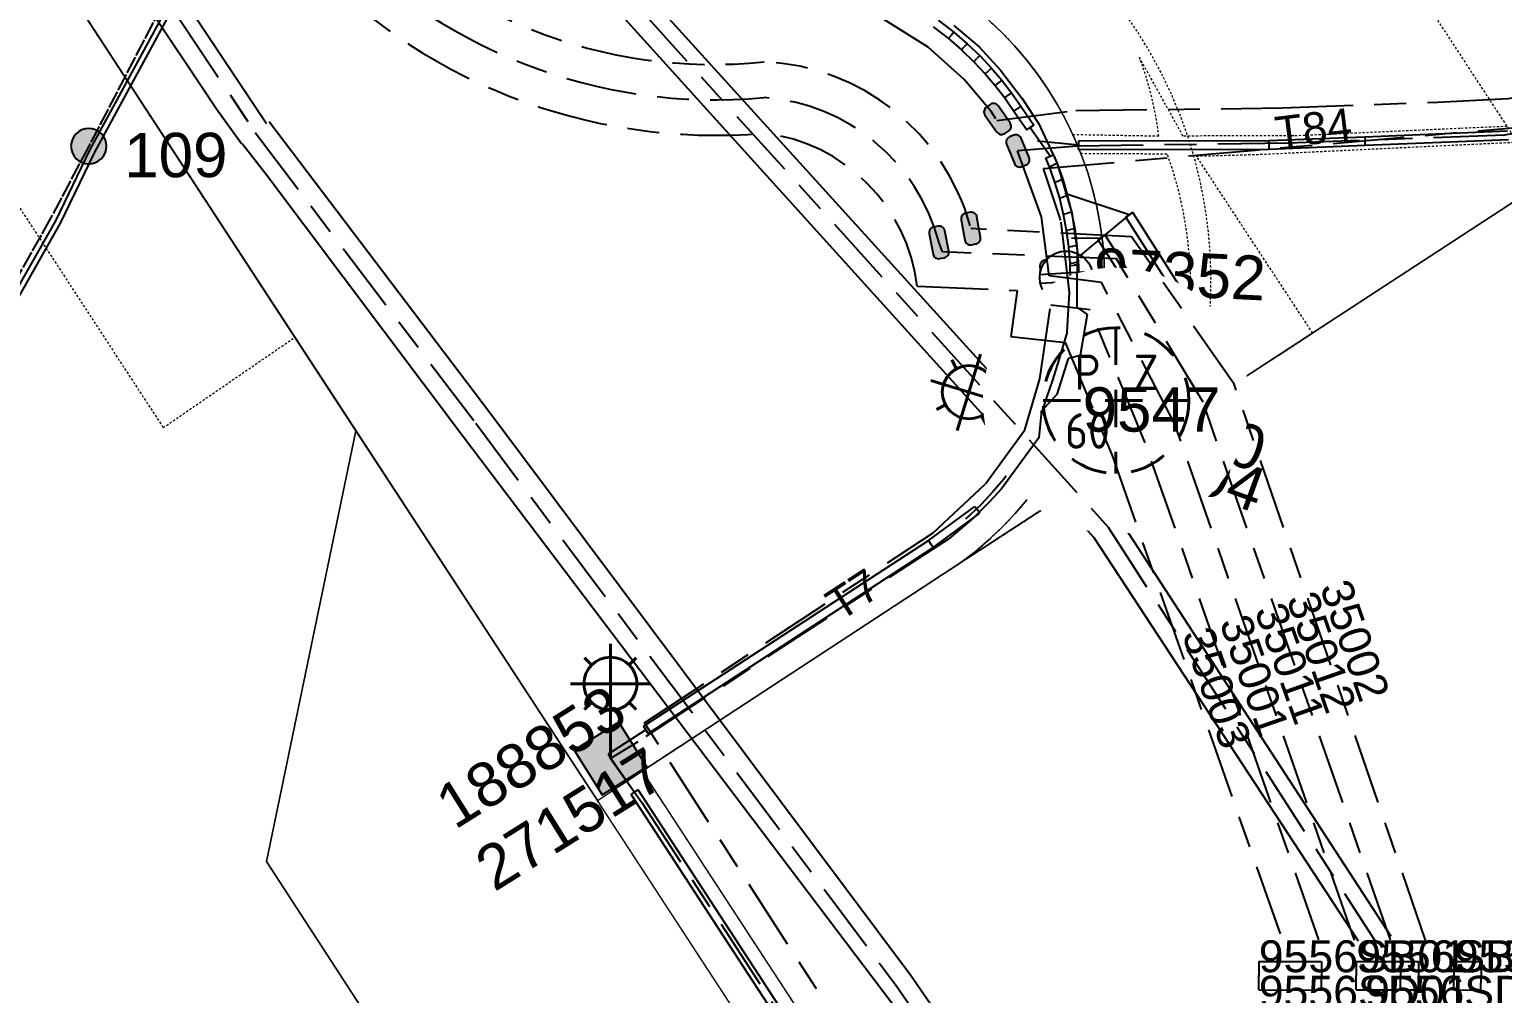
# Model space of a CAD drawing. Header units: metres. Extents: x 302931 to 308644, y 6253878 to 6257414.
# Drawn here: x 307246.5 to 307329.6, y 6256215.1 to 6256269.4 of the extents above; entities that cross this region are included whole.
import ezdxf
from ezdxf.enums import TextEntityAlignment as Align

# ---------------------------------------------------------------- set-up
doc = ezdxf.new("R2010")
doc.units = ezdxf.units.M
for name, pattern in [('Cable Exist OH', [1, 1, 0]), ('Cable Exist UG', [8.2, 4, -1.2, 1.8, -1.2]), ('Dash', [5, 3, -2]), ('HIDDEN', [0.375, 0.25, -0.125]), ('HIDDEN2', [0.1875, 0.125, -0.0625])]:
    doc.linetypes.add(name, pattern=pattern)
doc.layers.get('0').update_dxf_attribs({"color": 6})
for name, color, linetype, lineweight in [('Cadastre Land Parcels_SP_EXT', 9, 'Continuous', 5), ('Cadastre Other Property_SP_EXT', 9, 'HIDDEN', 5), ('Cadastre Roads_SP_EXT', 9, 'Continuous', 5)]:
    doc.layers.add(name, color=color, linetype=linetype, lineweight=lineweight)
for name, color, linetype in [('Duct_SP_EXT', 7, 'Continuous'), ('Equip_HV_EXT', 7, 'Continuous'), ('Equip_LV_EXT', 7, 'Continuous'), ('Equip_SL_EXT', 7, 'Continuous'), ('Equip_SP_SL_EXT', 7, 'Continuous'), ('Mains_HV_EXT', 7, 'Continuous'), ('Mains_LV_EXT', 7, 'Continuous'), ('Mains_SL_EXT', 7, 'Continuous'), ('Mains_TR_EXT', 7, 'Continuous'), ('Services_SP_EXT', 7, 'Continuous'), ('Sub_HV_EXT', 7, 'Continuous'), ('Sub_TR_EXT', 7, 'Continuous'), ('SupportsOH_SP_TR_HV_LV_SL_EXT', 7, 'Continuous'), ('SupportsUG_SP_LV_EXT', 7, 'Continuous'), ('SupportsUG_SP_LV_SL_EXT', 7, 'Continuous'), ('Trench_SP_EXT', 7, 'Continuous')]:
    doc.layers.add(name, color=color, linetype=linetype)
doc.styles.add('COLUMN_LABEL', font='arial.ttf')
doc.styles.add('iecARIAL', font='arial.ttf', dxfattribs={"height": 2})
doc.styles.add('IESYMBOL1', font='isocp.shx')
doc.styles.add('POLE_LABEL', font='arial.ttf')
doc.styles.add('SLCP_LABEL', font='arial.ttf', dxfattribs={"height": 3.5})
doc.styles.get("Standard").update_dxf_attribs({"font": 'arial.ttf'})
doc.linetypes.add('Cable E OH', pattern='A,9.4,["E",Standard,S=1.7,R=0,X=0,Y=-1],0', length=9.4)
doc.linetypes.add('Cable E UG', pattern='A,6,-0.5,["E",Standard,S=1.7,R=0,X=0.5,Y=-1],-2.9', length=9.4)
doc.linetypes.add('Cable P UG', pattern='A,6,-0.5,["P",Standard,S=1.7,R=0,X=0.5,Y=-1],-2.9', length=9.4)

# ---------------------------------------------------------------- blocks, each defined once
blk = doc.blocks.new('COLUMN_EXT')
blk.add_hatch(color=256).paths.add_polyline_path([(-1.485, 1.485), (-1.485, -1.485), (1.485, -1.485), (1.485, 1.485)])
blk.add_lwpolyline([(-1.485, -1.485), (1.485, -1.485), (1.485, 1.485), (-1.485, 1.485)], close=True)
for tag, height, style, flags, p in [('ASSET_NUM', 2.5, 'COLUMN_LABEL', 8, (2, 2)), ('STRUCTURE_PLANT_NUMBER', 0.2, 'POLE_LABEL', 9, (1.813, 0.031)), ('STREET_CODE', 0.2, 'COLUMN_LABEL', 9, (1.813, -0.2))]:
    blk.add_attdef(tag, text='', height=height, dxfattribs=dict(style=style, flags=flags)).set_placement(p, align=Align.MIDDLE_LEFT)
at = {"flags": 9}
for tag, p in [('OWNED_BY', (1.813, -0.6)), ('STATE', (1.813, -0.8)), ('COLUMN_TYPE', (1.813, -0.4)), ('STREETNAME', (1.813, -1.6)), ('USAGE', (1.813, -1)), ('LEGEND', (1.813, -1.2)), ('LOCATION', (1.813, -1.4)), ('SUBURB', (1.813, -1.8)), ('NOTES', (1.813, -2))]:
    blk.add_attdef(tag, text='', height=0.2, dxfattribs=at).set_placement(p, align=Align.MIDDLE_LEFT)
at = {"flags": 1}
blk.add_attdef('Z', (1.813, -2.351), '', height=0.2, dxfattribs=at)
blk = doc.blocks.new('PILLAR_EXT')
blk.add_hatch(color=256).paths.add_polyline_path([(-2.475, 0.99), (-2.475, -0.99), (2.475, -0.99), (2.475, 0.99)])
blk.add_lwpolyline([(-2.475, -0.99), (2.475, -0.99), (2.475, 0.99), (-2.475, 0.99)], close=True)
at = {"style": 'iecARIAL', "flags": 8}
blk.add_attdef('ASSET_NUM', (1.5, 3.5), '', height=2.5, dxfattribs=at)
for tag, p, flags in [('OWNED_BY', (0, -0.2), 9), ('STATE', (0, -0.4), 9), ('SUPPORT_TYPE', (0, -0.6), 9), ('USAGE', (0, -0.8), 9), ('LEGEND', (0, -1), 9), ('STREETNAME', (0, -1.8), 9), ('LOCATION', (0, -1.2), 9), ('NOTES', (0, -1.4), 9), ('PARENT', (0, -1.6), 9), ('SUBURB', (0, -2), 1)]:
    blk.add_attdef(tag, p, '', height=0.2, dxfattribs=dict(flags=flags))
blk = doc.blocks.new('SL_LANTERN_EXT')
at = {"lineweight": 40}
for p, q in [((0, 1.968), (0, 6.468)), ((-1.459, 5.676), (-1.061, 5.278)), ((1.458, 5.676), (1.06, 5.278)), ((-2.25, 4.218), (2.25, 4.218)), ((-1.459, 2.759), (-1.061, 3.157)), ((0, 0), (0, 2.721)), ((1.458, 2.759), (1.06, 3.157))]:
    blk.add_line(p, q, dxfattribs=at)
blk.add_circle((0, 4.218), 1.5, dxfattribs=at)
at = {"style": 'iecARIAL', "flags": 8}
blk.add_attdef('ASSET_NUM', (1.5, 1.5), '', height=2.5, dxfattribs=at)
for tag, p, height, flags in [('CONSTRUCTED_VOLTAGE', (0.981, -0.653), 0.2, 9), ('CONTROL_TYPE', (0.981, -0.853), 0.2, 9), ('LNUMBER', (2.181, -3.253), 2.5, 8), ('OPERATING_VOLTAGE', (0.981, -1.653), 0.2, 9), ('ORIENTATION', (0.981, -1.853), 0.2, 9), ('LANTERN_PURPOSE', (0.981, -1.053), 0.2, 9), ('LANTERN_TYPE', (0.981, -1.253), 0.2, 9), ('NO_PHASES', (0.981, -1.453), 0.2, 9), ('OWNED_BY', (0.981, -2.053), 0.2, 9), ('STATE', (0.981, -2.253), 0.2, 9), ('CEXIST', (0.981, -2.653), 0.2, 9), ('USAGE', (0.981, -2.453), 0.2, 9), ('CNEW', (0.981, -2.853), 0.2, 9), ('CNUMBER', (0.981, -3.053), 0.2, 9), ('CREMOVE', (0.981, -3.253), 0.2, 9), ('CREPLACE', (0.981, -3.453), 0.2, 9), ('LKINGHEIGHT', (0.981, -3.653), 0.2, 9), ('LBRACKET', (0.981, -3.853), 0.2, 9), ('LBRACKETVOCAB', (0.981, -4.053), 0.2, 9), ('LCATEGORY', (0.981, -4.253), 0.2, 9), ('LCHARGE1', (0.981, -4.453), 0.2, 9), ('LCHARGE1PERCENT', (0.981, -4.653), 0.2, 9), ('LCHARGE2', (0.981, -4.853), 0.2, 9), ('LCHARGE2PERCENT', (0.981, -5.053), 0.2, 9), ('LCHARGE3', (0.981, -5.253), 0.2, 9), ('LCHARGE3PERCENT', (0.981, -5.453), 0.2, 9), ('LEXIST', (0.981, -5.653), 0.2, 9), ('LLAMP', (0.981, -5.853), 0.2, 9), ('LLAMPVOCAB', (0.981, -6.053), 0.2, 9), ('LMAST', (0.981, -6.253), 0.2, 9), ('LMASTVOCAB', (0.981, -6.453), 0.2, 9), ('LNEW', (0.981, -6.653), 0.2, 9), ('LANTNUMBER', (0.981, -6.853), 0.2, 9), ('LOUTREACH', (0.981, -7.253), 0.2, 9), ('LOUTREACHVOCAB', (0.981, -7.453), 0.2, 9), ('LRATECODE', (0.981, -7.653), 0.2, 9), ('LREMOVE', (0.981, -7.853), 0.2, 9), ('LREPLACE', (0.981, -8.053), 0.2, 9), ('LTYPE', (0.981, -8.253), 0.2, 9), ('LTYPEVOCAB', (0.981, -8.453), 0.2, 9), ('STREETNAME', (0.981, -9.253), 0.2, 9), ('LEGEND', (0.981, -8.653), 0.2, 9), ('LOCATION', (0.981, -8.853), 0.2, 9), ('NOTES', (0.981, -9.053), 0.2, 9), ('SUBURB', (0.981, -9.453), 0.2, 1)]:
    blk.add_attdef(tag, p, '', height=height, dxfattribs=dict(flags=flags))
blk = doc.blocks.new('CCP_EXT')
at = {"flags": 9}
for tag, p in [('USAGE', (0, -1.2)), ('LEGEND', (0, -1.4)), ('LIFE_SUPPORT', (0, -1.6)), ('STATE', (0, -1.8)), ('NOTES', (0, -2))]:
    blk.add_attdef(tag, text='', height=0.2, dxfattribs=at).set_placement(p, align=Align.MIDDLE_LEFT)
blk.add_wipeout([(0, 0.566), (0.566, 0), (0, -0.566), (-0.566, 0)])
blk.add_lwpolyline([(-0.566, 0), (0, 0.566), (0.566, 0), (0, -0.566), (-0.566, 0)])
at = {"flags": 1}
blk.add_attdef('Z', (0, 0), '', height=0.2, dxfattribs=at)
at = {"flags": 9}
for tag, p in [('CCP_TYPE', (0, 0)), ('OPERATING_VOLTAGE', (0, -0.6)), ('ORIENTATION', (0, -0.8)), ('CONSTRUCTED_VOLTAGE', (0, -0.2)), ('NO_PHASES', (0, -0.4)), ('OWNED_BY', (0, -1))]:
    blk.add_attdef(tag, text='', height=0.2, dxfattribs=at).set_placement(p, align=Align.MIDDLE_LEFT)
blk = doc.blocks.new('POLE_EXT')
blk.add_hatch(color=256).paths.add_polyline_path([(-1, 0, 1), (1, 0, 1)])
blk.add_lwpolyline([(-1, 0, 1), (1, 0, 1)], format="xyb", close=True)
for tag, height, flags, p in [('pNumber', 2.5, 8, (-17.84, 2.067)), ('OWNED_BY', 0.2, 9, (1.355, -0.4)), ('SPECIAL_USE', 0.2, 9, (1.355, -0.8)), ('PARENT', 0.2, 9, (1.355, -0.6)), ('cLV', 0.2, 9, (1.355, -1.4)), ('STATE', 0.2, 9, (1.355, -1)), ('hDepth', 0.2, 9, (1.355, -1.6)), ('USAGE', 0.2, 9, (1.355, -1.2)), ('cHV', 0.2, 9, (1.355, -2)), ('hDia', 0.2, 9, (1.355, -1.8)), ('LBRACKET', 0.2, 9, (1.355, -2.2)), ('LExisting', 0.2, 9, (1.355, -2.4)), ('cLinedev', 0.2, 9, (1.355, -3.4)), ('LANTNUMBER', 0.2, 9, (1.355, -2.6)), ('LOther', 0.2, 9, (1.355, -2.8)), ('LRemove', 0.2, 9, (1.355, -3)), ('LEGEND', 0.2, 9, (1.355, -3.2)), ('pExisting', 0.2, 9, (1.355, -3.8)), ('LOCATION', 0.2, 9, (1.355, -3.6)), ('PFNUMBER', 0.2, 9, (1.355, -4)), ('NEWPFNUMBER', 0.2, 9, (1.355, -4.2)), ('pFooting', 0.2, 9, (1.355, -4.4)), ('pNew', 0.2, 9, (1.355, -4.6)), ('pRelocate', 0.2, 9, (1.355, -5)), ('pRemove', 0.2, 9, (1.355, -5.2)), ('pReplace', 0.2, 9, (1.355, -5.4)), ('pStay', 0.2, 9, (1.355, -5.6)), ('pType', 0.2, 9, (1.355, -5.8)), ('cspan', 0.2, 9, (1.355, -6)), ('STREETNAME', 0.2, 9, (1.355, -6.2)), ('SUBURB', 0.2, 9, (1.355, -6.4)), ('NOTES', 0.2, 9, (1.355, -6.6)), ('OPERATED_BY', 0.2, 9, (1.355, -7.014)), ('MAINTAINED_BY', 0.2, 9, (1.355, -6.814))]:
    blk.add_attdef(tag, text='', height=height, dxfattribs=dict(flags=flags)).set_placement(p, align=Align.MIDDLE_LEFT)
at = {"style": 'POLE_LABEL'}
for tag, height, flags, p in [('ASSET_NUM', 2.5, 8, (2, 2)), ('STRUCTURE_PLANT_NUMBER', 0.2, 9, (1.355, 0.028)), ('STREET_CODE', 0.2, 9, (1.355, -0.2))]:
    blk.add_attdef(tag, text='', height=height, dxfattribs=dict(at, flags=flags)).set_placement(p, align=Align.MIDDLE_LEFT)
at = {"flags": 1}
blk.add_attdef('Z', (1.355, -7.328), '', height=0.2, dxfattribs=at)
blk = doc.blocks.new('HV_STJ_EXT')
h = blk.add_hatch(color=256)
edge = h.paths.add_edge_path()
edge.add_ellipse((-0.586, 0.131), major_axis=(0.226, 0.226), ratio=1, start_angle=44.99996, end_angle=135)
edge.add_line((-0.906, 0.131), (-0.906, -0.131))
edge.add_ellipse((-0.586, -0.131), major_axis=(0.226, 0.226), ratio=1, start_angle=134.99996, end_angle=225)
edge.add_line((-0.586, -0.451), (0.586, -0.451))
edge.add_ellipse((0.586, -0.131), major_axis=(-0.226, 0.226), ratio=1, start_angle=134.99996, end_angle=225)
edge.add_line((0.906, -0.131), (0.906, 0.131))
edge.add_ellipse((0.586, 0.131), major_axis=(-0.226, 0.226), ratio=1, start_angle=224.99996, end_angle=315)
edge.add_line((0.586, 0.451), (-0.586, 0.451))
blk.add_lwpolyline([(-0.906, 0.131), (-0.906, -0.131, 0.414214), (-0.586, -0.451), (0.586, -0.451, 0.414214), (0.906, -0.131), (0.906, 0.131, 0.414214), (0.586, 0.451), (-0.586, 0.451, 0.414214)], format="xyb", close=True)
for tag, flags, p in [('ORIENTATION', 9, (1.5, 0)), ('Z', 1, (1.5, -0.8)), ('USAGE', 9, (1.5, -0.2)), ('LEGEND', 9, (1.5, -0.4)), ('NOTES', 9, (1.5, -0.6))]:
    blk.add_attdef(tag, text='', height=0.2, dxfattribs=dict(flags=flags)).set_placement(p, align=Align.MIDDLE_LEFT)
blk = doc.blocks.new('LV_UG_LINKS_CLOSED_EXT')
blk.add_wipeout([(-1.056, 1.057), (-1.18, 0.916), (-1.286, 0.761), (-1.371, 0.594), (-1.435, 0.417), (-1.476, 0.234), (-1.493, 0.047), (-1.487, -0.14), (-1.458, -0.326), (-1.406, -0.506), (-1.331, -0.678), (-1.236, -0.839), (-1.121, -0.988), (-0.988, -1.12), (-0.84, -1.235), (-0.679, -1.331), (-0.506, -1.406), (-0.326, -1.458), (-0.141, -1.487), (0.047, -1.493), (0.233, -1.476), (0.416, -1.435), (0.593, -1.371), (0.76, -1.286), (0.915, -1.181), (1.056, -1.057), (1.18, -0.916), (1.286, -0.761), (1.371, -0.594), (1.435, -0.417), (1.476, -0.234), (1.493, -0.047), (1.487, 0.14), (1.458, 0.326), (1.406, 0.506), (1.331, 0.678), (1.236, 0.839), (1.121, 0.988), (0.988, 1.12), (0.84, 1.235), (0.679, 1.331), (0.506, 1.406), (0.326, 1.458), (0.141, 1.487), (-0.047, 1.493), (-0.233, 1.476), (-0.416, 1.435), (-0.593, 1.371), (-0.76, 1.286), (-0.915, 1.181)])
for p, q in [((-0.25, -1.479), (-0.25, 1.479)), ((0.25, -1.479), (0.25, 1.479))]:
    blk.add_line(p, q)
blk.add_circle((0, 0), 1.5)
at = {"flags": 9}
for tag, p in [('ACTUAL_STATUS', (0, 0)), ('OPERATING_VOLTAGE', (0, -0.6)), ('ORIENTATION', (0, -0.8)), ('CONSTRUCTED_VOLTAGE', (0, -0.2)), ('NO_PHASES', (0, -0.4)), ('STATE', (0, -1)), ('SWITCH_TYPE', (0, -1.2)), ('USAGE', (0, -1.4)), ('NOTES', (0, -1.6))]:
    blk.add_attdef(tag, text='', height=0.2, dxfattribs=at).set_placement(p, align=Align.MIDDLE_LEFT)
at = {"flags": 1}
blk.add_attdef('Z', (0, 0), '', height=0.2, dxfattribs=at)
blk = doc.blocks.new('SLCP_ZELL_EXT')
blk.add_wipeout([(-0.236, 7.5), (-0.706, 7.47), (-1.174, 7.411), (-1.637, 7.323), (-2.093, 7.206), (-2.542, 7.06), (-2.98, 6.887), (-3.407, 6.686), (-3.82, 6.459), (-4.218, 6.206), (-4.599, 5.929), (-4.962, 5.629), (-5.306, 5.306), (-5.629, 4.962), (-5.929, 4.599), (-6.206, 4.218), (-6.459, 3.82), (-6.686, 3.407), (-6.887, 2.98), (-7.06, 2.542), (-7.206, 2.093), (-7.323, 1.637), (-7.411, 1.174), (-7.47, 0.706), (-7.5, 0.236), (-7.5, -0.236), (-7.47, -0.706), (-7.411, -1.174), (-7.323, -1.637), (-7.206, -2.093), (-7.06, -2.542), (-6.887, -2.98), (-6.686, -3.407), (-6.459, -3.82), (-6.206, -4.218), (-5.929, -4.599), (-5.629, -4.962), (-5.306, -5.306), (-4.962, -5.629), (-4.599, -5.929), (-4.218, -6.206), (-3.82, -6.459), (-3.407, -6.686), (-2.98, -6.887), (-2.542, -7.06), (-2.093, -7.206), (-1.637, -7.323), (-1.174, -7.411), (-0.706, -7.47), (-0.236, -7.5), (0.236, -7.5), (0.706, -7.47), (1.174, -7.411), (1.637, -7.323), (2.093, -7.206), (2.542, -7.06), (2.98, -6.887), (3.407, -6.686), (3.82, -6.459), (4.218, -6.206), (4.599, -5.929), (4.962, -5.629), (5.306, -5.306), (5.629, -4.962), (5.929, -4.599), (6.206, -4.218), (6.459, -3.82), (6.686, -3.407), (6.887, -2.98), (7.06, -2.542), (7.206, -2.093), (7.323, -1.637), (7.411, -1.174), (7.47, -0.706), (7.5, -0.236), (7.5, 0.236), (7.47, 0.706), (7.411, 1.174), (7.323, 1.637), (7.206, 2.093), (7.06, 2.542), (6.887, 2.98), (6.686, 3.407), (6.459, 3.82), (6.206, 4.218), (5.929, 4.599), (5.629, 4.962), (5.306, 5.306), (4.962, 5.629), (4.599, 5.929), (4.218, 6.206), (3.82, 6.459), (3.407, 6.686), (2.98, 6.887), (2.542, 7.06), (2.093, 7.206), (1.637, 7.323), (1.174, 7.411), (0.706, 7.47), (0.236, 7.5)])
at = {"linetype": 'Dash', "lineweight": 40, "ltscale": 0.7}
for p, q in [((0, 4.109), (0, -4.109)), ((-4.109, 0), (4.109, 0))]:
    blk.add_line(p, q, dxfattribs=at)
blk.add_circle((0, 0), 4.109, dxfattribs=at)
at = {"lineweight": 40, "style": 'IESYMBOL1'}
for s, p in [('P', (-1.604, 0)), ('Z', (1.702, 0)), ('60', (-1.612, -3.312))]:
    blk.add_text(s, height=2, dxfattribs=at).set_placement(p, align=Align.BOTTOM_CENTER)
at = {"style": 'SLCP_LABEL'}
for tag, height, flags, p in [('ASSET_NUM', 2.5, 8, (2, 2)), ('STREET_CODE', 0.2, 9, (0, -0.2))]:
    blk.add_attdef(tag, text='', height=height, dxfattribs=dict(at, flags=flags)).set_placement(p, align=Align.MIDDLE_LEFT)
at = {"flags": 1}
blk.add_attdef('Z', (0, 0), '', height=0.2, dxfattribs=at)
at = {"flags": 9}
for tag, p in [('CONSTRUCTED_VOLTAGE', (0, -0.4)), ('CONTROL_TYPE', (0, -0.6)), ('NO_PHASES', (0, -0.8)), ('OPERATING_VOLTAGE', (0, -1)), ('ORIENTATION', (0, -1.2)), ('OWNED_BY', (0, -1.4)), ('USAGE', (0, -1.6)), ('STATE', (0, -2)), ('LOCATION', (0, -1.8)), ('NOTES', (0, -2.2))]:
    blk.add_attdef(tag, text='', height=0.2, dxfattribs=at).set_placement(p, align=Align.MIDDLE_LEFT)

msp = doc.modelspace()

# ---------------------------------------------------------------- linework, layer by layer
at = {"layer": 'Cadastre Land Parcels_SP_EXT', "linetype": 'Continuous'}
for points in [[(307192.569, 6255816.332), (307195.575, 6255820.854), (307197.111, 6255823), (307200.984, 6255828.492), (307205.451, 6255833.288), (307214.588, 6255841.657), (307224.881, 6255852.226), (307234.104, 6255863.277), (307241.175, 6255874.091), (307247.272, 6255885.376), (307247.809, 6255886.726), (307344.578, 6256027.066), (307350.245, 6256065.98), (307334.992, 6256106.958), (307259.886, 6256222.503), (307264.933, 6256246.8), (307232.109, 6256297.06), (307219.348, 6256316.6), (307208.718, 6256364.358), (307254.787, 6256637.331)], [(307300.628, 6256269.977), (307301.377, 6256269.267), (307302.089, 6256268.52), (307302.76, 6256267.736), (307303.39, 6256266.917), (307303.976, 6256266.068), (307304.516, 6256265.189), (307305.01, 6256264.282), (307305.456, 6256263.351), (307305.852, 6256262.397), (307306.197, 6256261.426), (307306.493, 6256260.436), (307306.735, 6256259.432), (307306.924, 6256258.418), (307307.061, 6256257.394), (307307.142, 6256256.365), (307307.171, 6256255.334), (307307.145, 6256254.301), (307307.065, 6256253.272), (307306.931, 6256252.249), (307306.744, 6256251.234), (307306.505, 6256250.23), (307306.213, 6256249.239), (307305.87, 6256248.266), (307305.476, 6256247.311), (307305.032, 6256246.379), (307304.541, 6256245.471), (307304.002, 6256244.59), (307303.419, 6256243.74), (307302.792, 6256242.92), (307302.122, 6256242.132), (307301.412, 6256241.385), (307300.664, 6256240.674), (307299.881, 6256240.002), (307299.062, 6256239.372), (307331.311, 6256260.413)], [(307394.792, 6256043.584), (307401.147, 6256056.368), (307411.783, 6256076.71), (307356.585, 6256106.299), (307351.037, 6256114.959), (307278.554, 6256225.944), (307264.933, 6256246.8), (307259.886, 6256222.503), (307334.992, 6256106.958), (307350.245, 6256065.98), (307344.578, 6256027.066)]]:
    msp.add_lwpolyline(points, dxfattribs=at)
msp.add_lwpolyline([(307281.075, 6256227.606), (307319.35, 6256168.997), (307358.755, 6256108.659), (307413.173, 6256079.37), (307422.439, 6256097.094), (307372.722, 6256123.86), (307336.096, 6256179.933), (307369.587, 6256201.804), (307331.311, 6256260.413), (307299.062, 6256239.372), (307281.075, 6256227.606)], close=True, dxfattribs=at)
at = {"layer": 'Cadastre Other Property_SP_EXT', "linetype": 'HIDDEN2'}
msp.add_lwpolyline([(307254.787, 6256637.331), (307245.915, 6256638.846), (307199.551, 6256364.12), (307210.919, 6256313.049), (307254.065, 6256246.982), (307261.488, 6256252.076), (307219.348, 6256316.6), (307208.718, 6256364.358), (307254.787, 6256637.331)], close=True, dxfattribs=at)
for points in [[(307341.026, 6256266.535), (307326.535, 6256288.742), (307305.819, 6256309.841), (307305.819, 6256309.841, 0.295679), (307293.064, 6256311.999), (307293.064, 6256311.999), (307276.608, 6256307.245), (307275.01, 6256311.965), (307269.626, 6256310.143), (307271.153, 6256305.566), (307256.065, 6256301.076), (307256.065, 6256301.076), (307264.884, 6256287.569), (307286.639, 6256288.863), (307286.639, 6256288.863, -0.231883), (307295.536, 6256285.206), (307295.536, 6256285.206), (307308.24, 6256274.502), (307308.24, 6256274.502, 0.177049), (307315.82, 6256270.377), (307315.82, 6256270.377), (307325.584, 6256270.514), (307339.075, 6256249.929)], [(307329.874, 6256263.968), (307327.234, 6256263.858), (307317.844, 6256263.434), (307311.596, 6256263.431), (307309.134, 6256267.862), (307309.134, 6256267.862, -0.06166), (307310.222, 6256263.416), (307310.222, 6256263.416), (307305.359, 6256263.501), (307305.822, 6256262.454), (307310.704, 6256262.428), (307310.704, 6256262.428, -0.156128), (307311.213, 6256248.96), (307311.213, 6256248.96), (307310.787, 6256247.022), (307318.908, 6256252.313), (307318.908, 6256252.313), (307312.347, 6256262.295), (307315.961, 6256262.399), (307330.45, 6256263.09)]]:
    msp.add_lwpolyline(points, format="xyb", dxfattribs=at)
at = {"layer": 'Cadastre Roads_SP_EXT', "linetype": 'Continuous'}
msp.add_lwpolyline([(307232.109, 6256297.06), (307278.554, 6256225.944), (307279.885, 6256226.821), (307281.075, 6256227.606), (307299.062, 6256239.372), (307299.881, 6256240.002), (307300.664, 6256240.674), (307301.412, 6256241.385), (307302.122, 6256242.132), (307302.792, 6256242.92), (307303.419, 6256243.74), (307304.002, 6256244.59), (307304.541, 6256245.471), (307305.032, 6256246.379), (307305.476, 6256247.311), (307305.87, 6256248.266), (307306.213, 6256249.239), (307306.505, 6256250.23), (307306.744, 6256251.234), (307306.931, 6256252.249), (307307.065, 6256253.272), (307307.145, 6256254.301), (307307.171, 6256255.334), (307307.142, 6256256.365), (307307.061, 6256257.394), (307306.924, 6256258.418), (307306.735, 6256259.432), (307306.493, 6256260.436), (307306.197, 6256261.426), (307305.852, 6256262.397), (307305.456, 6256263.351), (307305.01, 6256264.282), (307304.516, 6256265.189), (307303.976, 6256266.068), (307303.39, 6256266.917), (307302.76, 6256267.736), (307302.089, 6256268.52), (307301.377, 6256269.267), (307300.628, 6256269.977)], dxfattribs=at)
at = {"layer": 'Duct_SP_EXT'}
for p, q in [((307297.503, 6256269.587), (307298.358, 6256268.924)), ((307297.788, 6256269.974), (307298.664, 6256269.294)), ((307298.358, 6256268.924), (307298.511, 6256269.109)), ((307298.358, 6256268.924), (307299.089, 6256268.285)), ((307298.664, 6256269.294), (307298.511, 6256269.109)), ((307298.664, 6256269.294), (307299.412, 6256268.639)), ((307299.089, 6256268.285), (307299.25, 6256268.462)), ((307299.089, 6256268.285), (307299.784, 6256267.624)), ((307299.412, 6256268.639), (307299.25, 6256268.462)), ((307299.412, 6256268.639), (307300.124, 6256267.963)), ((307300.124, 6256267.963), (307299.954, 6256267.794)), ((307300.124, 6256267.963), (307300.791, 6256267.258)), ((307299.784, 6256267.624), (307299.954, 6256267.794)), ((307299.784, 6256267.624), (307300.434, 6256266.937)), ((307300.434, 6256266.937), (307300.612, 6256267.098)), ((307300.791, 6256267.258), (307300.612, 6256267.098)), ((307300.791, 6256267.258), (307301.376, 6256266.577)), ((307300.434, 6256266.937), (307301.004, 6256266.273)), ((307301.004, 6256266.273), (307301.19, 6256266.425)), ((307301.004, 6256266.273), (307301.534, 6256265.588)), ((307301.376, 6256266.577), (307301.19, 6256266.425)), ((307301.376, 6256266.577), (307301.922, 6256265.871)), ((307301.534, 6256265.588), (307301.728, 6256265.729)), ((307301.534, 6256265.588), (307302.048, 6256264.836)), ((307301.922, 6256265.871), (307301.728, 6256265.729)), ((307301.922, 6256265.871), (307302.444, 6256265.107)), ((307302.048, 6256264.836), (307302.246, 6256264.972)), ((307302.048, 6256264.836), (307302.776, 6256263.772)), ((307302.444, 6256265.107), (307302.246, 6256264.972)), ((307302.444, 6256265.107), (307303.172, 6256264.043)), ((307302.776, 6256263.772), (307302.974, 6256263.907)), ((307303.172, 6256264.043), (307302.974, 6256263.907)), ((307321.853, 6256263.393), (307329.897, 6256263.718)), ((307305.695, 6256263.15), (307316.442, 6256263.173)), ((307305.695, 6256263.15), (307305.696, 6256262.91)), ((307305.696, 6256262.67), (307305.696, 6256262.91)), ((307316.442, 6256263.173), (307321.853, 6256263.393)), ((307316.442, 6256263.173), (307316.447, 6256262.933)), ((307316.452, 6256262.693), (307316.447, 6256262.933)), ((307316.452, 6256262.693), (307321.872, 6256262.913)), ((307321.853, 6256263.393), (307321.863, 6256263.153)), ((307321.872, 6256262.913), (307321.863, 6256263.153)), ((307321.872, 6256262.913), (307329.946, 6256263.24)), ((307303.844, 6256262.175), (307304.065, 6256262.267)), ((307303.844, 6256262.175), (307304.041, 6256261.7)), ((307304.287, 6256262.359), (307304.065, 6256262.267)), ((307304.287, 6256262.359), (307304.489, 6256261.872)), ((307305.696, 6256262.67), (307316.452, 6256262.693)), ((307304.041, 6256261.7), (307304.265, 6256261.786)), ((307304.041, 6256261.7), (307304.352, 6256260.823)), ((307304.489, 6256261.872), (307304.265, 6256261.786)), ((307304.489, 6256261.872), (307304.809, 6256260.972)), ((307304.352, 6256260.823), (307304.581, 6256260.898)), ((307304.352, 6256260.823), (307304.619, 6256259.931)), ((307304.809, 6256260.972), (307304.581, 6256260.898)), ((307304.809, 6256260.972), (307305.083, 6256260.056)), ((307304.619, 6256259.931), (307304.851, 6256259.993)), ((307304.619, 6256259.931), (307304.837, 6256259.027)), ((307305.083, 6256260.056), (307304.851, 6256259.993)), ((307305.083, 6256260.056), (307305.307, 6256259.127)), ((307304.837, 6256259.027), (307305.072, 6256259.077)), ((307304.837, 6256259.027), (307305.008, 6256258.112)), ((307305.307, 6256259.127), (307305.072, 6256259.077)), ((307305.307, 6256259.127), (307305.482, 6256258.187)), ((307308.358, 6256258.854), (307308.561, 6256258.982)), ((307314.394, 6256249.372), (307308.358, 6256258.854)), ((307308.763, 6256259.111), (307308.561, 6256258.982)), ((307314.799, 6256249.63), (307308.763, 6256259.111)), ((307305.008, 6256258.112), (307305.245, 6256258.15)), ((307305.482, 6256258.187), (307305.245, 6256258.15)), ((307307.188, 6256257.861), (307306.986, 6256257.732)), ((307307.188, 6256257.861), (307313.112, 6256248.556)), ((307306.783, 6256257.603), (307306.986, 6256257.732)), ((307305.612, 6256253.423), (307305.488, 6256252.476)), ((307304.98, 6256252.367), (307304.845, 6256251.635)), ((307305.014, 6256252.551), (307304.98, 6256252.367)), ((307304.98, 6256252.367), (307305.216, 6256252.324)), ((307304.98, 6256252.367), (307305.216, 6256252.324)), ((307305.014, 6256252.551), (307305.251, 6256252.513)), ((307305.452, 6256252.28), (307305.216, 6256252.324)), ((307305.452, 6256252.28), (307305.216, 6256252.324)), ((307305.488, 6256252.476), (307305.251, 6256252.513)), ((307305.452, 6256252.28), (307305.315, 6256251.536)), ((307305.488, 6256252.476), (307305.452, 6256252.28)), ((307304.845, 6256251.635), (307304.63, 6256250.729)), ((307304.845, 6256251.635), (307305.08, 6256251.585)), ((307305.315, 6256251.536), (307305.08, 6256251.585)), ((307305.315, 6256251.536), (307305.094, 6256250.606)), ((307304.63, 6256250.729), (307304.366, 6256249.836)), ((307304.63, 6256250.729), (307304.862, 6256250.667)), ((307305.094, 6256250.606), (307304.823, 6256249.688)), ((307305.094, 6256250.606), (307304.862, 6256250.667)), ((307304.366, 6256249.836), (307304.058, 6256248.96)), ((307304.366, 6256249.836), (307304.595, 6256249.762)), ((307304.823, 6256249.688), (307304.505, 6256248.786)), ((307304.823, 6256249.688), (307304.595, 6256249.762)), ((307314.799, 6256249.63), (307314.596, 6256249.501)), ((307304.058, 6256248.96), (307303.537, 6256247.73)), ((307304.505, 6256248.786), (307303.979, 6256247.543)), ((307304.058, 6256248.96), (307304.281, 6256248.873)), ((307304.505, 6256248.786), (307304.281, 6256248.873)), ((307314.394, 6256249.372), (307314.596, 6256249.501)), ((307312.707, 6256248.298), (307312.909, 6256248.427)), ((307313.112, 6256248.556), (307312.909, 6256248.427)), ((307303.196, 6256247.075), (307302.8, 6256246.312)), ((307303.53, 6256247.737), (307303.196, 6256247.075)), ((307303.196, 6256247.075), (307303.41, 6256246.965)), ((307303.53, 6256247.737), (307303.744, 6256247.629)), ((307303.537, 6256247.73), (307303.758, 6256247.637)), ((307303.959, 6256247.521), (307303.623, 6256246.856)), ((307303.959, 6256247.521), (307303.744, 6256247.629)), ((307303.979, 6256247.543), (307303.758, 6256247.637)), ((307302.8, 6256246.312), (307302.64, 6256246.067)), ((307302.8, 6256246.312), (307303.008, 6256246.191)), ((307303.623, 6256246.856), (307303.215, 6256246.07)), ((307303.623, 6256246.856), (307303.41, 6256246.965)), ((307302.64, 6256246.067), (307302.84, 6256245.935)), ((307303.041, 6256245.804), (307302.84, 6256245.935)), ((307303.215, 6256246.07), (307303.008, 6256246.191)), ((307303.215, 6256246.07), (307303.041, 6256245.804)), ((307297.228, 6256240.614), (307299.851, 6256242.539)), ((307297.502, 6256240.219), (307300.135, 6256242.152)), ((307299.851, 6256242.539), (307299.993, 6256242.346)), ((307300.135, 6256242.152), (307299.993, 6256242.346)), ((307281.161, 6256230.135), (307297.228, 6256240.614)), ((307297.228, 6256240.614), (307297.365, 6256240.417)), ((307297.502, 6256240.219), (307297.365, 6256240.417)), ((307281.424, 6256229.733), (307297.502, 6256240.219)), ((307281.161, 6256230.135), (307281.293, 6256229.934)), ((307281.424, 6256229.733), (307281.293, 6256229.934)), ((307280.458, 6256226.283), (307280.659, 6256226.414)), ((307300.456, 6256195.66), (307280.458, 6256226.283)), ((307280.86, 6256226.545), (307280.659, 6256226.414)), ((307300.858, 6256195.923), (307280.86, 6256226.545))]:
    msp.add_line(p, q, dxfattribs=at)
at = {"layer": 'Mains_HV_EXT', "linetype": 'Cable Exist UG'}
for points in [[(307278.271, 6256693.442), (307270.08, 6256636.879), (307269.602, 6256633.697), (307267.886, 6256621.104), (307264.666, 6256599.061), (307262.619, 6256598.666), (307262.619, 6256598.666), (307260.059, 6256580.789), (307257.522, 6256565.123), (307224.817, 6256378.64), (307224.817, 6256378.64, 0.187394), (307238.179, 6256312.059), (307238.179, 6256312.059), (307239.681, 6256309.845), (307262.387, 6256276.18), (307263.128, 6256275.309), (307263.128, 6256275.309, 0.236445), (307287.964, 6256265.594), (307287.964, 6256265.594, -0.321887), (307297.828, 6256257.411)], [(307280.25, 6256693.136), (307272.102, 6256636.866), (307271.631, 6256633.747), (307269.966, 6256621.464), (307266.445, 6256597.368), (307264.398, 6256596.973), (307264.398, 6256596.973), (307262.037, 6256580.494), (307259.57, 6256565.236), (307226.776, 6256378.317), (307226.776, 6256378.317, 0.186911), (307239.476, 6256313.408), (307239.476, 6256313.408), (307239.493, 6256313.383), (307263.947, 6256277.248), (307264.038, 6256277.14), (307264.038, 6256277.14, 0.245829), (307287.964, 6256267.611), (307287.964, 6256267.611, -0.324833), (307299.588, 6256258.365)]]:
    msp.add_lwpolyline(points, format="xyb", dxfattribs=at)
at = {"layer": 'Mains_HV_EXT', "linetype": 'Cable P UG'}
for points in [[(307258.476, 6256262.992), (307257.065, 6256264.948), (307240.243, 6256290.144), (307244.347, 6256305.649), (307244.347, 6256305.649), (307241.521, 6256309.734), (307237.521, 6256316.304), (307233.306, 6256323.925), (307230.657, 6256330.821), (307227.919, 6256339.148), (307226.209, 6256346.977), (307225.339, 6256354.983), (307225.004, 6256363.101), (307225.281, 6256370.803), (307226.591, 6256380.791), (307264.99, 6256604.368), (307268.041, 6256612.915), (307274.293, 6256616.968), (307281.719, 6256618.736), (307334.779, 6256622.352), (307434.514, 6256637.655), (307435.512, 6256638.175), (307438.302, 6256639.63), (307439.562, 6256639.16)], [(307261.73, 6256286.256), (307261.523, 6256284.97), (307254.272, 6256270.662), (307249.926, 6256262.662), (307247.981, 6256258.651), (307208.954, 6256189.704), (307151.396, 6256079.67), (307085.941, 6255972.145), (307001.798, 6255949.494), (306948.757, 6255881.419), (306901.779, 6255821.127), (306862.449, 6255768.43), (306860.2, 6255717.079), (306955.588, 6255564.294), (306955.961, 6255563.129)]]:
    msp.add_lwpolyline(points, dxfattribs=at)
at = {"layer": 'Mains_HV_EXT', "linetype": 'Cable E UG'}
msp.add_lwpolyline([(307259.887, 6256264.118), (307242.168, 6256290.69), (307246.315, 6256305.969), (307243.031, 6256310.715), (307239.078, 6256317.208), (307234.942, 6256324.687), (307232.353, 6256331.425), (307229.658, 6256339.623), (307227.988, 6256347.267), (307227.135, 6256355.117), (307226.805, 6256363.105), (307227.077, 6256370.653), (307228.371, 6256380.521), (307266.738, 6256603.91), (307269.531, 6256611.736), (307275.012, 6256615.289), (307281.991, 6256616.95), (307334.977, 6256620.561), (307435.082, 6256635.921), (307436.345, 6256636.579), (307438.924, 6256637.881), (307439.562, 6256639.175)], dxfattribs=at)
at = {"layer": 'Mains_HV_EXT', "linetype": 'Cable Exist UG'}
for points in [[(307301.039, 6256264.406), (307300.762, 6256264.822), (307299.256, 6256266.627), (307297.209, 6256268.446), (307294.75, 6256269.983), (307292.081, 6256271.109), (307288.948, 6256271.701), (307286.099, 6256271.6), (307283.723, 6256271.51), (307281.469, 6256271.773), (307278.771, 6256272.525), (307275.795, 6256273.521), (307272.26, 6256275.399), (307269.652, 6256277.319), (307267.781, 6256279.04), (307265.498, 6256281.934), (307264.799, 6256282.648), (307264.799, 6256282.648), (307254.083, 6256298.584)], [(307355.378, 6256268.196), (307348.905, 6256262.791), (307336.224, 6256264.659), (307329.726, 6256263.486), (307317.551, 6256263.021), (307305.64, 6256262.867), (307302.261, 6256262.602)], [(307301.086, 6256264.315), (307305.548, 6256264.866), (307317.185, 6256265.016), (307325.956, 6256265.343), (307329.928, 6256265.554), (307333.811, 6256266.17)]]:
    msp.add_lwpolyline(points, dxfattribs=at)
at = {"layer": 'Mains_HV_EXT', "linetype": 'Cable E OH'}
msp.add_lwpolyline([(307261.743, 6256286.284), (307261.923, 6256285.097), (307254.538, 6256270.523), (307250.193, 6256262.525), (307248.246, 6256258.512), (307209.217, 6256189.56), (307151.658, 6256079.523), (307086.135, 6255971.887), (307001.973, 6255949.231), (306948.993, 6255881.234), (306902.017, 6255820.945), (306862.744, 6255768.324), (306860.504, 6255717.159), (306955.817, 6255564.493), (306955.961, 6255563.129)], dxfattribs=at)
at = {"layer": 'Mains_SL_EXT', "linetype": 'Cable Exist UG'}
msp.add_lwpolyline([(307279.295, 6256228.317), (307281.073, 6256225.844), (307301.004, 6256195.197)], dxfattribs=at)
at = {"layer": 'Mains_TR_EXT', "linetype": 'Cable Exist UG'}
for points in [[(307439.562, 6256639.16), (307435.975, 6256637.289), (307435.975, 6256637.289), (307434.83, 6256636.691), (307334.889, 6256621.357), (307281.87, 6256617.744), (307274.693, 6256616.035), (307268.869, 6256612.26), (307265.961, 6256604.114), (307227.58, 6256380.641), (307226.279, 6256370.72), (307226.005, 6256363.103), (307226.337, 6256355.057), (307227.197, 6256347.139), (307228.885, 6256339.412), (307231.599, 6256331.157), (307234.215, 6256324.348), (307238.386, 6256316.806), (307242.36, 6256310.279), (307245.446, 6256305.819), (307245.446, 6256305.819), (307241.301, 6256290.548), (307259.221, 6256263.675)], [(307316.904, 6256217.262), (307316.904, 6256216.462)], [(307322.906, 6256217.262), (307322.902, 6256216.462)]]:
    msp.add_lwpolyline(points, dxfattribs=at)
at = {"layer": 'Mains_TR_EXT', "linetype": 'Cable Exist OH'}
msp.add_lwpolyline([(307254.006, 6256270.802), (307249.862, 6256262.856), (307247.715, 6256258.791), (307208.69, 6256189.847)], dxfattribs=at)
at = {"layer": 'Sub_TR_EXT'}
for p, q in [((307315.869, 6256216.864), (307315.868, 6256216.064)), ((307315.869, 6256216.864), (307319.404, 6256216.862)), ((307319.404, 6256216.862), (307319.404, 6256216.062)), ((307321.369, 6256216.864), (307321.369, 6256216.064)), ((307321.369, 6256216.864), (307323.869, 6256216.864)), ((307323.869, 6256216.864), (307324.869, 6256216.864)), ((307323.869, 6256216.864), (307323.869, 6256216.064)), ((307324.869, 6256216.864), (307324.869, 6256216.064)), ((307326.87, 6256216.864), (307326.869, 6256216.064)), ((307326.87, 6256216.864), (307328.405, 6256216.862)), ((307328.405, 6256216.862), (307328.404, 6256216.062)), ((307315.868, 6256215.264), (307315.868, 6256216.064)), ((307319.403, 6256215.262), (307319.404, 6256216.062)), ((307321.369, 6256215.264), (307321.369, 6256216.064)), ((307323.869, 6256215.264), (307323.869, 6256216.064)), ((307324.869, 6256215.264), (307324.869, 6256216.064)), ((307326.867, 6256215.264), (307326.869, 6256216.064)), ((307328.402, 6256215.262), (307328.404, 6256216.062)), ((307315.868, 6256215.264), (307319.403, 6256215.262)), ((307321.369, 6256215.264), (307323.869, 6256215.264)), ((307323.869, 6256215.264), (307324.869, 6256215.264)), ((307326.867, 6256215.264), (307328.402, 6256215.262))]:
    msp.add_line(p, q, dxfattribs=at)
at = {"layer": 'Trench_SP_EXT', "linetype": 'Cable Exist UG'}
for points in [[(307302.974, 6256263.907), (307304.14, 6256262.264)], [(307305.696, 6256262.91), (307303.38, 6256263.143)], [(307308.56, 6256258.982), (307304.922, 6256260.193)], [(307308.56, 6256258.982), (307305.323, 6256256.298)], [(307307.027, 6256257.647), (307305.309, 6256257.667)], [(307305.057, 6256252.381), (307307.305, 6256249.174)], [(307302.984, 6256246.272), (307302.487, 6256245.513), (307301.999, 6256244.772), (307301.494, 6256244.067), (307300.852, 6256243.339), (307300.198, 6256242.652), (307299.573, 6256242.038), (307299.331, 6256241.844)], [(307281.293, 6256229.934), (307279.158, 6256228.564), (307280.659, 6256226.414)]]:
    msp.add_lwpolyline(points, dxfattribs=at)

# ---------------------------------------------------------------- block references
at = {"layer": 'Equip_HV_EXT'}
for p, rotation in [((307301.129, 6256264.394), 125.2406519888729), ((307302.275, 6256262.591), 292.3400356340234), ((307299.625, 6256258.211), 279.8150698807398), ((307297.824, 6256257.428), 280.7961215685675), ((307304.044, 6256255.543), 97.31000383816944), ((307304.136, 6256253.886), 261.4415582934492)]:
    msp.add_blockref('HV_STJ_EXT', p, dxfattribs=dict(at, rotation=rotation))
at = {"layer": 'Equip_SP_SL_EXT'}
ref = msp.add_blockref('SL_LANTERN_EXT', (307303.548, 6256247.746), dxfattribs=dict(at, rotation=72.99566547471464))
ref.add_attrib('ASSET_NUM', '188840', dxfattribs={"layer": '0', "height": 2.5, "rotation": 341.95654, "style": 'iecARIAL'}).set_placement((307305.048, 6256249.246), align=Align.MIDDLE_LEFT)
ref = msp.add_blockref('SL_LANTERN_EXT', (307279.295, 6256228.317), dxfattribs=at)
ref.add_attrib('ASSET_NUM', '188853', dxfattribs={"layer": '0', "height": 2.5, "rotation": 32.01288, "style": 'iecARIAL'}).set_placement((307280.795, 6256229.817), align=Align.BOTTOM_RIGHT)
at = {"layer": 'SupportsOH_SP_TR_HV_LV_SL_EXT'}
ref = msp.add_blockref('POLE_EXT', (307249.862, 6256262.856), dxfattribs=dict(at, rotation=0.03891553939971005))
ref.add_attrib('ASSET_NUM', '109', dxfattribs={"layer": '0', "height": 2.5, "rotation": 0.07565, "style": 'POLE_LABEL'}).set_placement((307251.862, 6256263.606), align=Align.TOP_LEFT)
at = {"layer": 'SupportsUG_SP_LV_EXT'}
ref = msp.add_blockref('PILLAR_EXT', (307305.057, 6256252.381), dxfattribs=dict(at, rotation=82.21489406461583))
ref.add_attrib('ASSET_NUM', '97352', dxfattribs={"layer": '0', "height": 2.5, "rotation": 357.14776, "style": 'iecARIAL'}).set_placement((307306.557, 6256255.881), align=Align.MIDDLE_LEFT)
at = {"layer": 'SupportsUG_SP_LV_SL_EXT'}
ref = msp.add_blockref('COLUMN_EXT', (307303.548, 6256247.746), dxfattribs=dict(at, rotation=244.4122927511815))
ref.add_attrib('ASSET_NUM', '271504', dxfattribs={"layer": '0', "height": 2.5, "rotation": 339.95733, "style": 'COLUMN_LABEL'}).set_placement((307305.548, 6256248.496), align=Align.TOP_LEFT)
ref = msp.add_blockref('COLUMN_EXT', (307279.295, 6256228.318), dxfattribs=dict(at, rotation=302.1064075087872))
ref.add_attrib('ASSET_NUM', '271517', dxfattribs={"layer": '0', "height": 2.5, "rotation": 32.04679, "style": 'COLUMN_LABEL'}).set_placement((307281.295, 6256229.068), align=Align.TOP_RIGHT)

# ---------------------------------------------------------------- texts
at = {"layer": 'Mains_HV_EXT'}
for s, rotation, p in [('35002', 289.23279, (307319.295, 6256237.99)), ('35012', 289.23279, (307317.409, 6256237.329)), ('35001', 289.25132, (307313.632, 6256236.011)), ('35011', 289.56953, (307315.605, 6256236.681)), ('35003', 288.93442, (307311.521, 6256235.335))]:
    msp.add_text(s, height=1.8, rotation=rotation, dxfattribs=at).set_placement(p)
at = {"layer": 'Mains_LV_EXT'}
msp.add_text('T84', height=1.8, rotation=7.05231, dxfattribs=at).set_placement((307316.909, 6256262.709))
at = {"layer": 'Mains_SL_EXT'}
msp.add_text('T7', height=1.8, rotation=33.02961, dxfattribs=at).set_placement((307292.235, 6256236.016))
at = {"layer": 'Sub_HV_EXT'}
for s, p in [('9556SD01', (307315.869, 6256214.264)), ('9556SD02', (307321.869, 6256214.264))]:
    msp.add_text(s, height=1.8, dxfattribs=at).set_placement(p)
at = {"layer": 'Sub_TR_EXT'}
for s, p in [('9556SB01', (307315.869, 6256216.264)), ('9556SB02', (307321.368, 6256216.264)), ('9556SB03', (307326.869, 6256216.264))]:
    msp.add_text(s, height=1.8, dxfattribs=at).set_placement(p)

# ---------------------------------------------------------------- next in the draw order: block references
at = {"layer": 'Services_SP_EXT', "rotation": 121.8093015475503}
msp.add_blockref('CCP_EXT', (307310.805, 6256244.199), dxfattribs=at)

# ---------------------------------------------------------------- next in the draw order: linework, layer by layer
at = {"layer": 'Cadastre Other Property_SP_EXT', "linetype": 'HIDDEN2'}
msp.add_lwpolyline([(307300.628, 6256269.977), (307301.377, 6256269.267), (307302.089, 6256268.52), (307302.76, 6256267.736), (307303.39, 6256266.917), (307303.976, 6256266.068), (307304.516, 6256265.189), (307305.01, 6256264.282), (307305.456, 6256263.351), (307305.852, 6256262.397), (307306.197, 6256261.426), (307306.493, 6256260.436), (307306.735, 6256259.432), (307306.924, 6256258.418), (307307.061, 6256257.394), (307307.142, 6256256.365), (307307.171, 6256255.334), (307307.145, 6256254.301), (307307.065, 6256253.272), (307306.931, 6256252.249), (307306.744, 6256251.234), (307306.505, 6256250.23), (307306.213, 6256249.239), (307305.87, 6256248.266), (307305.476, 6256247.311), (307305.032, 6256246.379), (307304.541, 6256245.471), (307304.002, 6256244.59), (307303.419, 6256243.74), (307302.792, 6256242.92), (307302.122, 6256242.132), (307301.412, 6256241.385), (307301.412, 6256241.385), (307299.782, 6256239.842), (307312.04, 6256247.785), (307312.305, 6256248.686), (307312.617, 6256249.995), (307312.86, 6256251.315), (307313.035, 6256252.649), (307313.139, 6256253.993), (307313.173, 6256255.343), (307313.135, 6256256.685), (307313.03, 6256258.028), (307312.851, 6256259.366), (307312.605, 6256260.685), (307312.288, 6256261.999), (307311.902, 6256263.291), (307311.453, 6256264.553), (307310.936, 6256265.799), (307310.354, 6256267.015), (307309.71, 6256268.196), (307309.005, 6256269.345), (307308.24, 6256270.453)], dxfattribs=at)
msp.add_lwpolyline([(307413.154, 6256079.199), (307422.368, 6256096.966), (307372.93, 6256123.838), (307336.146, 6256179.963), (307369.607, 6256201.888), (307331.311, 6256260.413), (307281.075, 6256227.606), (307358.755, 6256108.659), (307413.154, 6256079.199)], close=True, dxfattribs=at)
at = {"layer": 'Mains_HV_EXT', "linetype": 'Cable P UG'}
for points in [[(307260.023, 6256305.785), (307261.559, 6256303.693), (307281.858, 6256270.868), (307307.473, 6256242.649), (307323.322, 6256218.293)], [(307258.522, 6256263.004), (307259.8, 6256261.369), (307270.953, 6256246.542), (307295.219, 6256214.468), (307302.221, 6256204.314), (307318.798, 6256212.348)]]:
    msp.add_lwpolyline(points, dxfattribs=at)
at = {"layer": 'Services_SP_EXT'}
msp.add_lwpolyline([(307305.057, 6256252.381), (307310.805, 6256244.199)], dxfattribs=at)

# ---------------------------------------------------------------- next in the draw order: block references
at = {"layer": 'Equip_LV_EXT', "rotation": 93.51619949330163}
msp.add_blockref('LV_UG_LINKS_CLOSED_EXT', (307305.009, 6256255.447), dxfattribs=at)

# ---------------------------------------------------------------- next in the draw order: linework, layer by layer
at = {"layer": 'Duct_SP_EXT'}
for p, q in [((307305.008, 6256258.112), (307305.131, 6256257.189)), ((307305.482, 6256258.187), (307305.609, 6256257.24)), ((307305.131, 6256257.189), (307305.37, 6256257.214)), ((307305.131, 6256257.189), (307305.204, 6256256.262)), ((307305.609, 6256257.24), (307305.37, 6256257.214)), ((307305.609, 6256257.24), (307305.684, 6256256.287)), ((307306.783, 6256257.603), (307312.707, 6256248.298)), ((307305.204, 6256256.262), (307305.444, 6256256.274)), ((307305.204, 6256256.262), (307305.208, 6256256.13)), ((307305.684, 6256256.287), (307305.444, 6256256.274)), ((307305.684, 6256256.287), (307305.688, 6256256.144)), ((307305.208, 6256256.13), (307305.448, 6256256.137)), ((307305.208, 6256256.13), (307305.448, 6256256.137)), ((307305.208, 6256256.13), (307305.23, 6256255.331)), ((307305.688, 6256256.144), (307305.448, 6256256.137)), ((307305.688, 6256256.144), (307305.448, 6256256.137)), ((307305.688, 6256256.144), (307305.71, 6256255.332)), ((307305.23, 6256255.331), (307305.207, 6256254.401)), ((307305.23, 6256255.331), (307305.47, 6256255.331)), ((307305.71, 6256255.332), (307305.47, 6256255.331)), ((307305.71, 6256255.332), (307305.686, 6256254.376)), ((307305.207, 6256254.401), (307305.135, 6256253.473)), ((307305.207, 6256254.401), (307305.447, 6256254.388)), ((307305.686, 6256254.376), (307305.447, 6256254.388)), ((307305.686, 6256254.376), (307305.612, 6256253.423)), ((307305.135, 6256253.473), (307305.014, 6256252.551)), ((307305.135, 6256253.473), (307305.374, 6256253.448)), ((307305.612, 6256253.423), (307305.374, 6256253.448))]:
    msp.add_line(p, q, dxfattribs=at)
at = {"layer": 'Mains_HV_EXT', "linetype": 'Cable E UG'}
for points in [[(307321.49, 6256218.018), (307306.573, 6256240.761), (307280.126, 6256270.015), (307259.318, 6256303.267), (307260.045, 6256305.771)], [(307315.826, 6256212.391), (307302.75, 6256206.635), (307296.218, 6256216.107), (307272.497, 6256247.826), (307260.049, 6256264.233)]]:
    msp.add_lwpolyline(points, dxfattribs=at)

# ---------------------------------------------------------------- next in the draw order: block references
at = {"layer": 'Equip_SL_EXT'}
ref = msp.add_blockref('SLCP_ZELL_EXT', (307307.812, 6256248.507), dxfattribs=at)
ref.add_attrib('ASSET_NUM', '9547', dxfattribs={"layer": '0', "height": 2.5, "style": 'SLCP_LABEL'}).set_placement((307309.812, 6256249.257), align=Align.TOP_CENTER)

# ---------------------------------------------------------------- next in the draw order: linework, layer by layer
at = {"layer": 'Mains_HV_EXT', "linetype": 'Cable Exist UG'}
msp.add_lwpolyline([(307246.594, 6256514.389), (307222.847, 6256378.984), (307222.847, 6256378.984, 0.187394), (307236.494, 6256310.982), (307236.494, 6256310.982), (307236.508, 6256310.959), (307238.024, 6256308.724), (307260.791, 6256274.969), (307261.624, 6256273.991), (307261.643, 6256273.97), (307261.643, 6256273.97, 0.235014), (307287.975, 6256263.587), (307287.975, 6256263.587, -0.345814), (307296.596, 6256254.954), (307296.596, 6256254.954), (307302.236, 6256254.722), (307302.236, 6256254.722), (307301.886, 6256252.13), (307304.953, 6256251.777), (307307.59, 6256245.418), (307317.104, 6256218.322)], format="xyb", dxfattribs=at)
for points in [[(307304.044, 6256255.543), (307303.618, 6256258.864), (307302.261, 6256262.602)], [(307325.273, 6256218.082), (307314.476, 6256249.43), (307308.688, 6256257.745), (307299.625, 6256258.211)], [(307323.304, 6256218.087), (307312.722, 6256248.419), (307307.844, 6256256.494), (307298.016, 6256256.897), (307297.828, 6256257.411)], [(307321.273, 6256218.082), (307311.117, 6256247.223), (307306.991, 6256255.175), (307304.044, 6256255.543)], [(307329.338, 6256155.861), (307281.218, 6256230.327), (307281.218, 6256230.327), (307297.507, 6256241.055), (307300.454, 6256243.817), (307302.663, 6256246.855), (307303.512, 6256249.735), (307304.136, 6256253.886)], [(307319.253, 6256218.091), (307309.46, 6256246.131), (307306.351, 6256253.629), (307304.136, 6256253.886)]]:
    msp.add_lwpolyline(points, dxfattribs=at)
at = {"layer": 'Mains_LV_EXT', "linetype": 'Cable Exist UG'}
for points in [[(307305.057, 6256252.381), (307305.193, 6256254.608), (307304.7, 6256258.665), (307303.732, 6256261.595), (307339.18, 6256264.681), (307351.114, 6256269.735), (307352.53, 6256270.777)], [(307305.057, 6256252.381), (307304.587, 6256250.81), (307304.239, 6256249.654), (307303.892, 6256248.691), (307303.591, 6256247.737)]]:
    msp.add_lwpolyline(points, dxfattribs=at)
at = {"layer": 'Mains_SL_EXT', "linetype": 'Cable Exist UG'}
for points in [[(307298.663, 6256269.66), (307300.087, 6256268.459), (307301.289, 6256267.148), (307302.513, 6256265.547), (307303.462, 6256264.124), (307304.485, 6256261.889), (307305.33, 6256259.107), (307305.614, 6256256.975), (307305.6, 6256253.779), (307306.19, 6256253.358), (307305.796, 6256251.058), (307305.117, 6256250.877), (307304.483, 6256248.846), (307303.531, 6256247.845)], [(307303.591, 6256247.737), (307303.461, 6256246.415), (307301.354, 6256243.536), (307300.68, 6256242.792), (307299.77, 6256241.894), (307298.374, 6256240.718), (307280.836, 6256229.266), (307279.295, 6256228.317)]]:
    msp.add_lwpolyline(points, dxfattribs=at)
at = {"layer": 'Mains_TR_EXT', "linetype": 'Cable Exist UG'}
for points in [[(307260.023, 6256305.785), (307260.284, 6256303.608), (307280.926, 6256270.62), (307307.369, 6256241.372), (307322.409, 6256218.062)], [(307259.253, 6256263.628), (307271.698, 6256247.225), (307295.406, 6256215.524), (307302.408, 6256205.37), (307318.451, 6256212.899)]]:
    msp.add_lwpolyline(points, dxfattribs=at)

doc.saveas('drawing.dxf')
